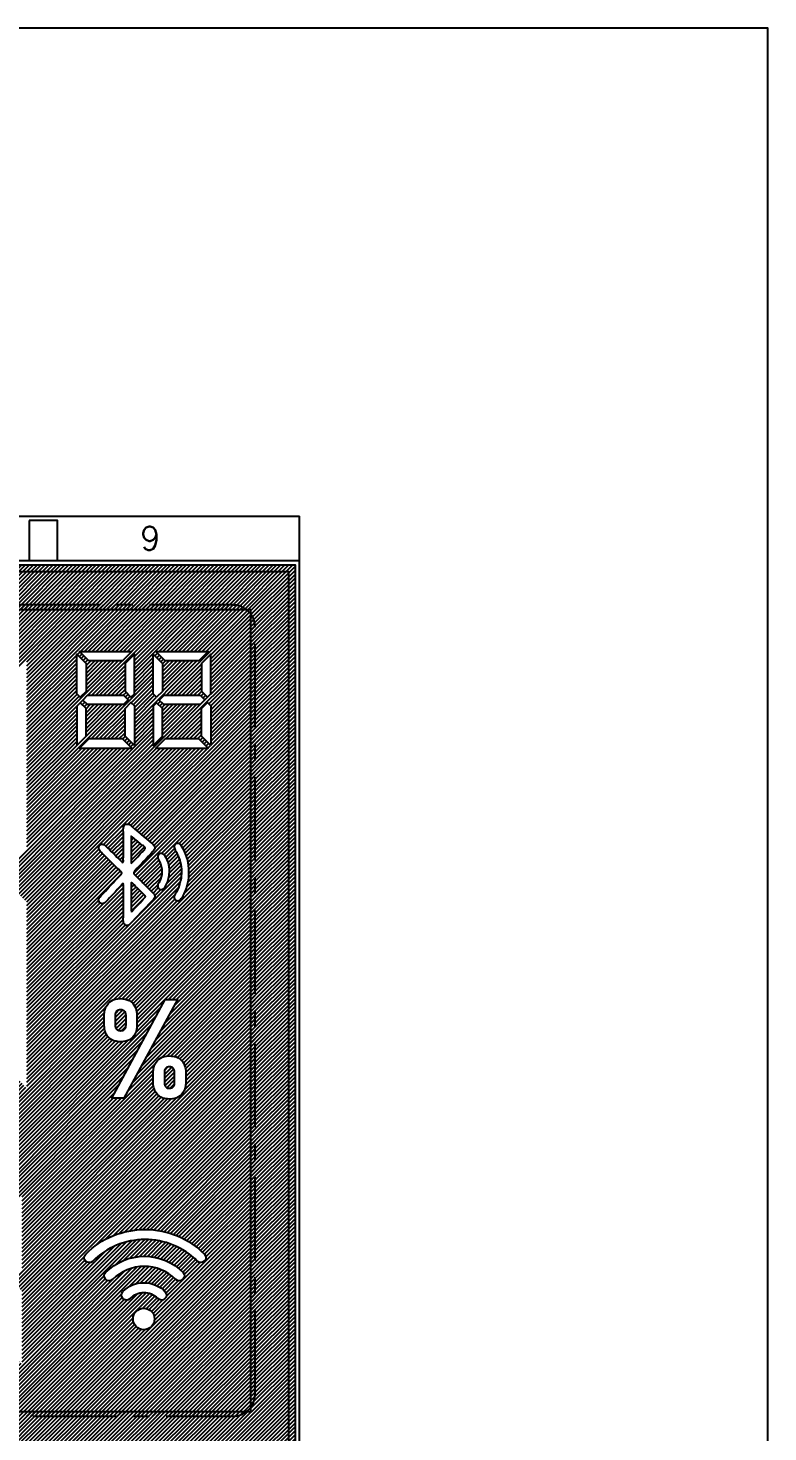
# Model space of a CAD drawing. Header units: millimetres. Extents: x -121 to 714, y -296 to 116.
# Drawn here: x 680.3 to 713.6, y -164.6 to -101.4 of the extents above; entities that cross this region are included whole.
import ezdxf
from ezdxf.enums import TextEntityAlignment as Align

# ---------------------------------------------------------------- set-up
doc = ezdxf.new("R2010")
doc.units = ezdxf.units.MM
doc.header["$LTSCALE"] = 3
doc.header["$MEASUREMENT"] = 0
doc.linetypes.add('CENTER', pattern=[2, 1.25, -0.25, 0.25, -0.25])
for name, color, linetype in [('POL', 1, 'Continuous'), ('PRINT', 6, 'Continuous'), ('VA', 5, 'Continuous')]:
    doc.layers.add(name, color=color, linetype=linetype)
doc.styles.add('ROMANS', font='ROMANS.shx')
pattern_1 = [(45, (0, 0), (-0.08838834764831843, 0.08838834764831845), [])]

msp = doc.modelspace()

# ---------------------------------------------------------------- hatches: boundary and pattern name
h = msp.add_hatch()
h.set_pattern_fill('ANSI31', color=256, style=0)
h.set_pattern_definition(pattern_1)
edge = h.paths.add_edge_path(flags=0)
edge.add_arc((663.98016139463, -119.1223657456721), 28.88581869505771, 316.455403534581, 317.8081971069898)
edge.add_arc((685.6952023155762, -138.8059721298464), 0.4226678316025161, 128.7133443138416, 137.881525717047, ccw=False)
edge.add_line((685.430855539183, -138.4761708598639), (685.4576381937989, -138.453495999301))
edge.add_line((685.4576381937989, -138.453495999301), (685.4707469802133, -138.4420609264008))
edge.add_line((685.4707469802133, -138.4420609264008), (685.4833505261493, -138.4304767669934))
edge.add_arc((685.3431038002664, -138.274090870466), 0.2100611643154046, 311.8857250884219, 331.3475936102355)
edge.add_arc((685.4434474958144, -138.3319693500096), 0.09429065429481379, 332.9743015112558, 364.3136546941952)
edge.add_arc((685.427213404639, -138.3376839763106), 0.1109989302597331, 6.625424226191722, 49.18432556471929)
edge.add_arc((685.2441877774041, -138.5254954482745), 0.3731012419989638, 46.76370805973933, 58.40013251268256)
edge.add_arc((685.7754502720892, -137.641464075064), 0.6583135761424086, 230.3561939409418, 239.3337910848556, ccw=False)
edge.add_arc((670.4349331380389, -155.5993508022988), 22.9599162462518, 49.46969666898811, 50.89191485204012)
edge.add_line((684.9177110471238, -137.7834338157663), (684.9177110471238, -139.0223540932341))
edge = h.paths.add_edge_path(flags=16)
edge.add_arc((685.3719038166421, -139.397580005174), 1.806758128002399, -5.419601573217278, 20.419753196357817, ccw=False)
edge.add_arc((685.2246062816971, -139.3804515344334), 1.955017486920205, 328.4963387614289, 354.4883798099919, ccw=False)
edge.add_arc((687.1194155185116, -140.5507055873741), 0.2721364601954227, 146.8900841645882, 174.4058001021565)
edge.add_arc((686.998438202254, -140.5372041672557), 0.1504281619609737, 175.031982178442, 242.0552884534121)
edge.add_arc((687.009745106366, -140.5398724477488), 0.1537808793584018, 237.864144255427, 302.1073039453501)
edge.add_arc((686.9313040551835, -140.4192082798639), 0.297690862713417, 302.5519123596015, 330.1610931442196)
edge.add_arc((685.1424692285755, -139.3118348026019), 2.401399406453796, 328.4785703781128, 333.9984318721046)
edge.add_arc((685.4153842752177, -139.4375849129388), 2.100990386939179, 333.81782076892, 361.1456707921137)
edge.add_arc((685.5349961087013, -139.354614383423), 1.981382017336484, 358.8153998382796, 375.4591115102579)
edge.add_arc((685.3567017583373, -139.3884092637271), 2.162285586708715, 15.0629066352722, 33.16197744714158)
edge.add_arc((686.9692734890366, -138.3324010821762), 0.2347206050463791, 32.69228082842576, 49.66713852509118)
edge.add_arc((687.0081138545454, -138.276836594232), 0.167346119459792, 47.49081840803452, 121.174074031354)
edge.add_arc((687.0042357807462, -138.2667992753786), 0.1567620032537493, 121.860359963687, 186.5595332372828)
edge.add_arc((687.1027850231002, -138.2614797161189), 0.2553436667450497, 185.2191280128966, 206.632905861234)
edge.add_arc((715.7380687198713, -122.5478907519102), 32.91854913499422, 208.7392803282289, 209.0958455154372)
edge.add_arc((685.102621311002, -139.4890110362225), 2.091035576417417, 20.193266942628213, 26.522515885862674, ccw=False)
edge = h.paths.add_edge_path(flags=16)
edge.add_arc((685.2954607858046, -139.3744139866502), 1.000038962279886, 333.38412043513256, 358.6883498746567, ccw=False)
edge.add_arc((684.809158297652, -139.1581522718292), 1.531891053277556, 330.43585039578045, 334.301345500584, ccw=False)
edge.add_arc((686.3481108096513, -140.0385551319535), 0.2411710791905448, 148.9004422421943, 176.0764503598967)
edge.add_arc((686.2626401408669, -140.030006424141), 0.1553389104581411, 177.065115302486, 244.5244837752997)
edge.add_arc((686.272531996947, -140.0313258629161), 0.1586869753914487, 241.0932188874994, 313.3760819499989)
edge.add_arc((686.1889161902362, -139.9261539439956), 0.2927825025951507, 311.1341675516132, 329.7577881184112)
edge.add_arc((685.3323203872233, -139.4039164017364), 1.295977620876473, 328.8853492423578, 353.4673069109464)
edge.add_arc((684.537603989835, -139.2979543069237), 2.097641954895688, 353.0614363159501, 360.3370137798943)
edge.add_arc((685.7602815689175, -139.2942187456205), 0.8749703807178264, 0.5633404551198403, 14.63453414364416)
edge.add_arc((685.2090893583035, -139.436091657266), 1.444126226465434, 14.55558082806912, 32.51431965661825)
edge.add_arc((686.2440667584506, -138.7748061501524), 0.2159303784436502, 32.16336578919062, 49.45253073143156)
edge.add_arc((686.2696712347624, -138.7376602155302), 0.1711238118717201, 47.88144422760902, 117.5326580013239)
edge.add_arc((686.2598153887867, -138.7194121439719), 0.1503867827008567, 117.4166845785607, 185.5875788239329)
edge.add_arc((686.3614034256458, -138.7163678199985), 0.2518820178946433, 184.0266005481265, 202.872473110358)
edge.add_arc((686.9730955588315, -138.4503700129093), 0.9188957901569329, 203.3295045919333, 209.7122465392555)
edge.add_arc((685.2909299716146, -139.3825262219537), 1.004416480916579, -0.8430968552298168, 28.33425984634829, ccw=False)
edge = h.paths.add_edge_path(flags=0)
edge.add_line((684.9145713249028, -141.1565185371451), (684.9402888248958, -141.1709824260305))
edge.add_arc((537.9556070248991, -1.030815824930784), 203.0856050507526, 316.3655647655477, 316.6090522912098)
edge.add_arc((685.4601221162757, -140.4742236567409), 0.102734699594974, 316.390311410965, 326.4824866629973)
edge.add_arc((685.5102721202177, -140.504264207004), 0.0444145916721947, 323.0656409602272, 402.6890110313278)
edge.add_arc((685.304936376119, -140.6742537423206), 0.3109293197454877, 40.05822493271796, 50.87554785436001)
edge.add_arc((634.0386546839685, -191.372373991653), 72.4099608521501, 44.70729112601616, 45.28487676689281)
edge.add_arc((685.13553338894, -139.7692680855656), 0.2107998542586371, 219.2629141285443, 224.4382109639278, ccw=False)
edge.add_line((684.9723215983256, -139.9026790669724), (684.9655859543387, -139.8955067915836))
edge.add_arc((684.9330823346256, -139.9246278486273), 0.04364082100279019, 41.8582021473921, 115.0979683320489)
edge.add_line((684.9145713249028, -139.8851074263518), (684.9145713249028, -141.1565185371451))
edge = h.paths.add_edge_path(flags=16)
edge.add_arc((685.2897826439197, -139.5481799678707), 0.2934853628099801, 134.9153169180386, 147.1437185572365)
edge.add_arc((685.11114592898, -139.4382628123553), 0.08391588244381089, 144.0134963617228, 212.4977819564355)
edge.add_arc((685.2677503365206, -139.3410535497029), 0.2682339061253401, 212.0383385056948, 227.9832482009332)
edge.add_arc((663.267970368023, -162.1278920786621), 31.40573843757492, 44.972066196963226, 45.98990745815428, ccw=False)
edge.add_line((685.4860051789262, -139.9315109332848), (685.6832382734947, -140.1288189931312))
edge.add_line((685.6832382734947, -140.1288189931312), (685.8803357691048, -140.3262560373527))
edge.add_arc((685.5327169946013, -140.694982715314), 0.5067525781165488, 31.71180296236821, 46.6877945431803, ccw=False)
edge.add_arc((685.8517686756118, -140.497506993794), 0.1315322113640023, -21.532056026312773, 31.58781795823768, ccw=False)
edge.add_arc((685.6739947057316, -140.4127651086177), 0.3282829137251938, 316.56827377479317, 336.0969449123968, ccw=False)
edge.add_arc((685.1967311504292, -140.0121919209032), 0.9509874831090704, 316.2282208318278, 318.81129844289075, ccw=False)
edge.add_line((685.8834402135487, -140.6700732594891), (685.4005976789476, -141.17703697464))
edge.add_line((685.4005976789476, -141.17703697464), (684.9179932693457, -141.6842388147909))
edge.add_line((684.9179932693457, -141.6842388147909), (684.9012372206305, -141.7017079293699))
edge.add_arc((684.4712913759862, -141.3117720804185), 0.5804337995192685, 301.0949907120492, 317.793801575704, ccw=False)
edge.add_line((684.7710613249387, -141.8088046480932), (684.6798329916277, -141.8088046480932))
edge.add_arc((684.7719389203601, -141.6246286046947), 0.2059230853246114, 194.5700501920207, 243.4304924017752, ccw=False)
edge.add_arc((684.9367666190052, -141.5809815090686), 0.3764308780836454, 178.1900435057955, 194.6885914365373, ccw=False)
edge.add_arc((454.9006339213615, -140.7732669510482), 229.661268481872, 359.8014575266454, 360.1798871659386)
edge.add_line((684.5607704916578, -140.0522182596435), (684.5611644727773, -140.0370294537662))
edge.add_line((684.5611644727773, -140.0370294537662), (684.5620107260322, -140.0215789584358))
edge.add_arc((684.394941712036, -139.9984865467212), 0.1686573891546179, 352.1303953133803, 387.9379635893594)
edge.add_arc((-181.6532393200845, 672.190673474776), 1187.35859810825, 316.7974078756872, 316.84584011751383, ccw=False)
edge.add_arc((683.0003321978753, -139.9244441101748), 1.123643941686609, 310.40571505223926, 319.6885989667809, ccw=False)
edge.add_arc((683.559475372862, -140.5600114127313), 0.2775851708635912, 298.4075958029428, 307.55596547006576, ccw=False)
edge.add_arc((683.6136213249539, -140.6780443345634), 0.1482511161986607, 234.8659106384919, 301.70494520249207, ccw=False)
edge.add_arc((683.6473415906337, -140.6316073765286), 0.2056351150666141, 221.7095566059277, 234.6283540643876, ccw=False)
edge.add_arc((683.6633527199942, -140.6142849994692), 0.2291247168227376, 212.9689483619754, 222.2793469033886, ccw=False)
edge.add_arc((683.5922732189899, -140.6566265674983), 0.1464838660822316, 146.5298064199339, 214.2039679788644, ccw=False)
edge.add_arc((683.6959273321978, -140.7093762249123), 0.2623713211869561, 137.7447130731371, 149.4055570972934, ccw=False)
edge.add_arc((693.2483495076332, -149.2558900942921), 13.07999503000435, 136.5242349010838, 138.1723759372733, ccw=False)
edge.add_arc((719.2538497994763, -172.8830211116782), 48.21367853827002, 136.2203907331097, 137.4127347979415, ccw=False)
edge.add_arc((684.2820191600703, -139.3635815844205), 0.227899536085109, 315.0326292529438, 327.3137039434662)
edge.add_arc((684.4219310039954, -139.4491732869686), 0.0640181464580311, 324.1613284852868, 393.4819664704494)
edge.add_arc((684.2938880582195, -139.5305007933818), 0.2156981458862086, 32.73657636024634, 48.08920525383537)
edge.add_arc((734.7333215553444, -87.24373691414141), 72.43457661632353, 225.1491571436494, 226.0241119103367, ccw=False)
edge.add_arc((684.9635495214194, -137.1661077684601), 1.94301599384339, 221.661977890319, 227.3793044437658, ccw=False)
edge.add_arc((683.725519750368, -138.2695873118775), 0.2845917590530764, 202.2638560437041, 221.3749805466749, ccw=False)
edge.add_arc((683.6043044709487, -138.3169840976853), 0.1544696366287958, 145.5950847793229, 203.0286492831216, ccw=False)
edge.add_arc((683.6472249043919, -138.3452986468809), 0.2058825005110146, 132.7595156011812, 145.8428565410007, ccw=False)
edge.add_arc((683.6116436005607, -138.2965157240606), 0.1460762580722595, 71.00701992780853, 135.5044998744598, ccw=False)
edge.add_arc((683.5727300360278, -138.4023501353435), 0.2588240677826316, 43.821714487937015, 70.48657355362292, ccw=False)
edge.add_arc((561.2437234928537, -263.9700813089392), 175.563101601264, 45.433054388613186, 45.74567603052532, ccw=False)
edge.add_arc((687.008714624984, -136.2465882793724), 3.685794541273571, 225.9006724427542, 227.8461002212198)
edge.add_arc((684.4784318232857, -138.9143336410837), 0.08599975362375395, 311.2082484483334, 367.8716112388009)
edge.add_arc((686.7156049310146, -138.7269016163527), 2.159140604444988, 183.4677528568046, 184.6663795895363, ccw=False)
edge.add_arc((514.7955719594185, -138.1761647477736), 169.7662129906184, 359.7700496585616, 360.2358089553019)
edge.add_arc((685.0101938432882, -137.4713550392857), 0.4498882399292926, 170.1285119145313, 180.7787536905643, ccw=False)
edge.add_arc((684.7924449369827, -137.4304507416686), 0.2283698605814249, 126.37434433154189, 170.8731940530746, ccw=False)
edge.add_line((684.6570082694118, -137.2465765936781), (684.8167107693716, -137.2465765936781))
edge.add_arc((399.0049743134049, -475.3700595186075), 442.7367597131055, 49.614378370701274, 49.79256293572399, ccw=False)
edge.add_arc((685.5723456028916, -138.5100036559656), 0.4752123703524638, 34.14339889816239, 51.70193695097743, ccw=False)
edge.add_arc((685.8641938114255, -138.3098733559157), 0.1213559121720188, -21.59259997581762, 33.279161594859715, ccw=False)
edge.add_arc((685.688277477773, -138.2357477176334), 0.3122337697754204, 318.0970669638214, 337.63927032269686, ccw=False)
edge.add_arc((685.2618201369751, -137.8977807612202), 0.8560015983535132, 317.43355688792735, 320.32501041928896, ccw=False)
edge.add_arc((655.7695903352309, -111.0434210692557), 40.74268650686108, 316.01040204910424, 317.67516444515763, ccw=False)
h.paths.add_polyline_path([(687.955858598338, -129.9013974239303), (686.4462749039413, -129.9013974239303), (686.0262749039414, -129.4813974239303), (688.3758585983379, -129.4813974239303)], flags=16)
h.paths.add_polyline_path([(688.3438189314631, -131.5359262161167), (688.4960667511396, -131.3836783964403), (688.4960667511396, -129.601605576732), (688.0760667511396, -130.021605576732), (688.0760667511396, -131.2681740357931)], flags=16)
h.paths.add_polyline_path([(688.0138738336734, -131.4463974239303), (688.2236107786615, -131.6561343689184), (688.0133477236496, -131.8663974239303), (686.3856990867337, -131.8663974239303), (686.1803045723132, -131.6610029095098), (686.3949100578926, -131.4463974239303)], flags=16)
h.paths.add_polyline_path([(686.0600964195114, -131.5407947567081), (685.9060667511396, -131.3867650883363), (685.9060667511396, -129.601605576732), (686.3260667511396, -130.021605576732), (686.3260667511396, -131.2748244250799)], flags=16)
h.paths.add_polyline_path([(684.9038189314632, -131.5359262161167), (685.0560667511396, -131.3836783964403), (685.0560667511396, -129.601605576732), (684.6360667511397, -130.021605576732), (684.6360667511397, -131.2681740357931)], flags=16)
edge = h.paths.add_edge_path(flags=16)
edge.add_arc((686.6212770936239, -148.9045733449958), 0.243586679621273, 319.5678580820855, 354.8326653049923)
edge.add_arc((686.4282354917974, -148.8687114212058), 0.4394560808465524, 352.4421371671035, 360.328136014049)
edge.add_line((686.8676843657717, -148.8661946463288), (686.8676843657717, -148.4186607575517))
edge.add_arc((686.5478496602005, -148.409845017588), 0.3199561784977214, 358.4211318340416, 384.5593572604731)
edge.add_arc((686.6524093619464, -148.369013707523), 0.2079810085713082, 26.30107978691587, 42.11526624607705)
edge.add_arc((686.6591181954833, -148.364550874591), 0.2000150622144715, 42.45574851718957, 81.21942553590533)
edge.add_arc((686.6410573868546, -148.4458575347597), 0.2831780321520743, 80.11915831560904, 90.36351735555934)
edge.add_arc((686.6275293165496, -148.3800237416828), 0.2176549274581269, 86.91030301216965, 136.2587720444585)
edge.add_arc((686.6540949640441, -148.3846463724395), 0.2405138501048948, 139.8410738200221, 174.7665138604595)
edge.add_arc((686.8391501793711, -148.4190188955973), 0.4282844462695569, 172.4448677514727, 180.3202072902185)
edge.add_line((686.4108724214416, -148.4214124242178), (686.4108724214416, -148.8661946463288))
edge.add_arc((686.740418716448, -148.8802837444443), 0.3298473332287704, 177.5519234274748, 208.3332732025743)
edge.add_arc((686.6158720554665, -148.9360221528989), 0.1940280958109277, 211.30195233316, 221.3780108023398)
edge.add_arc((686.6153124694443, -148.933780836327), 0.1951005543577239, 221.980552378535, 261.8402813494105)
edge.add_arc((686.637256843588, -148.8354299045742), 0.295672365825347, 260.3357903487549, 270.3883235044336)
edge.add_arc((686.6493237343582, -148.9169216601681), 0.2144100941830216, 267.3099300865762, 317.2181989333149)
edge = h.paths.add_edge_path(flags=16)
edge.add_arc((686.5971941981296, -148.9492489118608), 0.6820970977021813, 193.4844346475149, 222.4724539063137, ccw=False)
edge.add_arc((686.9851923230118, -148.8479200939853), 1.083057374521233, 179.3617606249421, 193.9109151311013, ccw=False)
edge.add_line((685.902202143791, -148.8358557574475), (685.902202143791, -148.4551732575426))
edge.add_arc((687.0731657838015, -148.4495843196759), 1.170976977763958, 169.7267761325961, 180.2734671762282, ccw=False)
edge.add_arc((686.6230665492136, -148.3569343685166), 0.7116534693113645, 138.0152805506902, 170.6038028584836, ccw=False)
edge.add_arc((686.543384661657, -148.3038113044051), 0.617042984693489, 103.72094199000747, 136.7324514148568, ccw=False)
edge.add_arc((686.6406142571028, -148.7138697918678), 1.038465423136691, 78.69015242692421, 103.56600380276609, ccw=False)
edge.add_arc((686.7260890084467, -148.3173827775386), 0.6329439413838828, 43.60074404307392, 79.23854622140448, ccw=False)
edge.add_arc((686.681074106233, -148.3402697159628), 0.6814791925319674, 13.206181170238096, 42.38410308925393, ccw=False)
edge.add_arc((686.2631776058784, -148.4484082382029), 1.11307220648088, -0.6496910084662204, 13.7110475251489, ccw=False)
edge.add_line((687.3761782545333, -148.4610293686522), (687.3761782545333, -148.8358557574475))
edge.add_arc((686.1984892315278, -148.8416502451201), 1.177703277992863, -10.27518867981621, 0.28190549674701515, ccw=False)
edge.add_arc((686.6652236246123, -148.9379850583221), 0.7013652353066766, 317.5686051107839, 350.6672137690562, ccw=False)
edge.add_arc((686.7301446886383, -148.9788953349424), 0.6259933878653372, 283.83342838740964, 316.32305211897017, ccw=False)
edge.add_arc((686.6374804703513, -148.586528607404), 1.029142670892894, 258.6105673571336, 283.61973138463725, ccw=False)
edge.add_arc((686.5533331734898, -148.9725620492873), 0.6341249087784329, 223.5947876574384, 259.1759841607735, ccw=False)
h.paths.add_polyline_path([(682.8860667511397, -131.2748244250799), (682.6200964195115, -131.5407947567081), (682.4660667511396, -131.3867650883363), (682.4660667511396, -129.601605576732), (682.8860667511397, -130.021605576732)], flags=16)
h.paths.add_polyline_path([(684.5738738336734, -131.4463974239303), (684.7836107786616, -131.6561343689184), (684.5733477236497, -131.8663974239303), (682.9456990867336, -131.8663974239303), (682.7403045723131, -131.6610029095098), (682.9549100578927, -131.4463974239303)], flags=16)
h.paths.add_polyline_path([(683.0062749039413, -129.9013974239303), (682.5862749039413, -129.4813974239303), (684.935858598338, -129.4813974239303), (684.5158585983379, -129.9013974239303)], flags=16)
h.paths.add_polyline_path([(688.4960667511396, -133.7111892711286), (688.0760667511396, -133.2911892711286), (688.0760667511396, -132.0440947020437), (688.3438189314631, -131.7763425217201), (688.4960667511396, -131.9285903413966)], flags=16)
h.paths.add_polyline_path([(686.0600964195114, -131.7812110623115), (685.9060667511396, -131.9352407306833), (685.9060667511396, -133.7111892711286), (686.3260667511396, -133.2911892711286), (686.3260667511396, -132.0471813939397)], flags=16)
h.paths.add_polyline_path([(685.0560667511396, -133.7111892711286), (684.6360667511397, -133.2911892711286), (684.6360667511397, -132.0440947020437), (684.9038189314632, -131.7763425217201), (685.0560667511396, -131.9285903413966)], flags=16)
h.paths.add_polyline_path([(686.4462749039413, -133.4113974239303), (686.0262749039414, -133.8313974239303), (688.3758585983379, -133.8313974239303), (687.955858598338, -133.4113974239303)], flags=16)
h.paths.add_polyline_path([(682.4660667511396, -133.7111892711286), (682.8860667511397, -133.2911892711286), (682.8860667511397, -132.0471813939397), (682.6200964195114, -131.7812110623115), (682.4660667511396, -131.9352407306833)], flags=16)
h.paths.add_polyline_path([(683.0062749039413, -133.4113974239303), (682.5862749039413, -133.8313974239303), (684.935858598338, -133.8313974239303), (684.5158585983379, -133.4113974239303)], flags=16)
h.paths.add_polyline_path([(676.0016068680854, -154.7183155230488), (676.0016068680854, -157.0173556624705), (675.4973037386476, -157.5216587919083), (675.2116068680855, -157.2359619213462), (675.2116068680855, -153.9283155230488)], flags=16)
h.paths.add_polyline_path([(672.7192551563775, -154.4991124208809), (669.9376613607132, -154.4991124208809), (669.1476613607131, -153.709112420881), (673.5092551563775, -153.709112420881)], flags=16)
h.paths.add_polyline_path([(669.7184582585453, -154.7183155230488), (669.7184582585453, -157.0173556624705), (669.2141551291074, -157.5216587919083), (668.9284582585453, -157.2359619213462), (668.9284582585453, -153.9283155230488)], flags=16)
h.paths.add_polyline_path([(672.9384582585453, -154.7183155230488), (672.9384582585453, -157.0123019102483), (673.4462012224615, -157.5200448741644), (673.7284582585453, -157.2377878380805), (673.7284582585453, -153.9283155230488)], flags=16)
h.paths.add_polyline_path([(675.2116068680855, -161.5499093187131), (676.0016068680854, -160.7599093187131), (676.0016068680854, -158.4643681256819), (675.4973037386476, -157.960064996244), (675.2116068680855, -158.2457618668061)], flags=16)
h.paths.add_polyline_path([(672.9384582585453, -160.7599093187131), (672.9384582585453, -158.4661940424162), (673.4462012224615, -157.9584510785), (673.7284582585453, -158.2407081145839), (673.7284582585453, -161.5499093187131)], flags=16)
h.paths.add_polyline_path([(673.2269981202936, -157.7392479763322), (672.8321336757449, -158.1341124208809), (669.82660875808, -158.1341124208809), (669.4333582312753, -157.7408618940761), (669.8301077044705, -157.3441124208809), (672.8318625648424, -157.3441124208809)], flags=16)
h.paths.add_polyline_path([(668.9284582585453, -161.5499093187131), (669.7184582585453, -160.7599093187131), (669.7184582585453, -158.4643681256819), (669.2141551291074, -157.960064996244), (668.9284582585453, -158.2457618668061)], flags=16)
h.paths.add_polyline_path([(672.7192551563775, -160.9791124208809), (669.9376613607132, -160.9791124208809), (669.1476613607131, -161.7691124208809), (673.5092551563775, -161.7691124208809)], flags=16)
h.paths.add_polyline_path([(677.6947968190093, -131.5613974239303), (670.7357513633043, -131.5613974239303), (668.6557513633044, -129.4813974239303), (679.7747968190093, -129.4813974239303)], flags=16)
h.paths.add_polyline_path([(655.870507200354, -131.5613974239303), (653.790507200354, -129.4813974239303), (664.909552656059, -129.4813974239303), (662.829552656059, -131.5613974239303)], flags=16)
h.paths.add_polyline_path([(678.1402740911568, -132.0068746960778), (678.1402740911568, -137.7681034389001), (679.4543840009949, -139.0822133487382), (680.2202740911569, -138.3163232585762), (680.2202740911569, -129.9268746960778)], flags=16)
edge = h.paths.add_edge_path(flags=16)
edge.add_arc((684.4194194513876, -145.7799531082399), 0.709746261997654, 137.9582591125576, 170.6170213732431, ccw=False)
edge.add_arc((684.3421864128701, -145.7274993480459), 0.6173937773960516, 103.78230806316299, 136.7734904440495, ccw=False)
edge.add_arc((684.4387317905209, -146.1332818133885), 1.034497339302548, 78.64263024662068, 103.62139320863957, ccw=False)
edge.add_arc((684.5236949318019, -145.7409259771109), 0.6331217625882578, 43.55712674949979, 79.18865992456938, ccw=False)
edge.add_arc((684.4801171897257, -145.763889217772), 0.6806571314510369, 13.210327528033304, 42.430152446046975, ccw=False)
edge.add_arc((684.0619050670688, -145.8721588814111), 1.11258832691387, -0.6509562024136812, 13.716665566672816, ccw=False)
edge.add_line((685.1744215884173, -145.8847990915185), (685.1744215884173, -146.2592727025361))
edge.add_arc((683.9970207447036, -146.2650729255095), 1.177415130429494, -10.27792618569299, 0.2822535842964271, ccw=False)
edge.add_arc((684.4624413212621, -146.3610755969202), 0.7024265083718443, 317.57657723782603, 350.6536576094676, ccw=False)
edge.add_arc((684.5296672723364, -146.4045308611786), 0.6236278435108082, 283.7609599115016, 316.35701791028583, ccw=False)
edge.add_arc((684.4358061098399, -146.0069503868149), 1.032128934737706, 258.6296164756522, 283.571878598108, ccw=False)
edge.add_arc((684.3511764860133, -146.39682168294), 0.6332542088145526, 223.5645255503615, 259.182018150715, ccw=False)
edge.add_arc((684.392370381898, -146.3741274433724), 0.6788485724249915, 193.4323306316619, 222.5562628532512, ccw=False)
edge.add_arc((684.7856412711533, -146.2713800576432), 1.085263331284825, 179.3607867149692, 193.8853724251089, ccw=False)
edge.add_line((683.7004454776746, -146.2592727025361), (683.7004454776746, -145.8785902026314))
edge.add_arc((684.8720904109146, -145.8729425805136), 1.171658544637625, 169.7394465274041, 180.276177872957, ccw=False)
h.paths.add_polyline_path([(686.450489365876, -145.1416727028154), (686.9954957546286, -145.1416727028154), (684.5896218663412, -149.5696688128195), (684.0445801998108, -149.5696688128195)], flags=16)
edge = h.paths.add_edge_path(flags=16)
edge.add_arc((684.4255273256585, -145.8025566749537), 0.2167759475475659, 86.87951546690539, 136.4756097659866, ccw=False)
edge.add_arc((684.4391634663958, -145.8696555858945), 0.2835593811953948, 80.11969139435598, 90.37093612435558, ccw=False)
edge.add_arc((684.4574673541301, -145.7871426513059), 0.1991671548958597, 42.23376914829498, 81.23421401770031, ccw=False)
edge.add_arc((684.449410783259, -145.7932338962829), 0.2092285409213815, 26.298325665861, 41.9858661395416, ccw=False)
edge.add_arc((684.3465792271429, -145.8332530011428), 0.3192940561945043, -1.5837518254240877, 24.560688399844594, ccw=False)
edge.add_line((684.6657513107665, -145.8420777026404), (684.6657513107665, -146.2895763136398))
edge.add_arc((684.2253318827484, -146.2920765624677), 0.4404265248824226, -7.546681149610606, 0.32526305054392424, ccw=False)
edge.add_arc((684.416586058301, -146.3274830705526), 0.2463811587761477, 319.85818981287775, 354.77518365008274, ccw=False)
edge.add_arc((684.4470590823717, -146.3394753845784), 0.215609539344735, 267.41311708965674, 317.07272054958645, ccw=False)
edge.add_arc((684.4353093091859, -146.2601045262873), 0.2947675866159849, 260.3086956996011, 270.39232998321177, ccw=False)
edge.add_arc((684.4133924339101, -146.3582242931195), 0.1944251530848448, 221.7531109522978, 261.80786531167365, ccw=False)
edge.add_arc((684.4143868190179, -146.3589990001011), 0.1946550413434965, 211.3516984659759, 221.3880818781971, ccw=False)
edge.add_arc((684.5378015038771, -146.3038824558258), 0.3291731628586256, 177.5090927137496, 208.3665384854806, ccw=False)
edge.add_line((684.2089393664363, -146.2895763136398), (684.2089393664363, -145.845182147084))
edge.add_arc((684.6383735164254, -145.8427184261207), 0.4294412172787455, 172.4546798166023, 180.3287099183179, ccw=False)
edge.add_arc((684.4517961538796, -145.8082465780006), 0.2401477831765089, 139.809273843308, 174.7633387177087, ccw=False)
h.paths.add_polyline_path([(668.2102740911569, -129.9268746960778), (668.2102740911569, -138.3223767696123), (668.9907939535741, -139.1028966320296), (670.2902740911568, -137.8034164944469), (670.2902740911568, -132.0068746960778)], flags=16)
h.paths.add_polyline_path([(679.0089067288474, -139.5276906208857), (677.9701999258027, -140.5663974239303), (670.4542947454748, -140.5663974239303), (669.4362712257216, -139.5483739041771), (670.4982477059684, -138.4863974239303), (677.967613531892, -138.4863974239303)], flags=16)
h.paths.add_polyline_path([(678.1402740911568, -147.0459201517828), (678.1402740911568, -141.2872778028712), (679.4543840009949, -139.9731678930332), (680.2202740911569, -140.7390579831951), (680.2202740911569, -149.1259201517827)], flags=16)
h.paths.add_polyline_path([(663.2750299282065, -137.7681034389001), (664.5891398380445, -139.0822133487382), (665.3550299282065, -138.3163232585762), (665.3550299282065, -129.9268746960778), (663.2750299282065, -132.0068746960778)], flags=16)
h.paths.add_polyline_path([(648.4097857652562, -137.7681034389001), (649.7238956750942, -139.0822133487382), (650.4897857652562, -138.3163232585762), (650.4897857652562, -129.9268746960778), (648.4097857652562, -132.0068746960778)], flags=16)
h.paths.add_polyline_path([(653.3450299282065, -138.3223767696123), (654.1255497906238, -139.1028966320296), (655.4250299282065, -137.8034164944469), (655.4250299282065, -132.0068746960778), (653.3450299282065, -129.9268746960778)], flags=16)
h.paths.add_polyline_path([(655.5890505825245, -140.5663974239303), (654.5710270627713, -139.5483739041771), (655.6330035430182, -138.4863974239303), (663.1023693689417, -138.4863974239303), (664.1436625658971, -139.5276906208857), (663.1049557628525, -140.5663974239303)], flags=16)
h.paths.add_polyline_path([(677.6947968190093, -147.4913974239303), (670.7357513633043, -147.4913974239303), (668.6557513633044, -149.5713974239303), (679.7747968190093, -149.5713974239303)], flags=16)
h.paths.add_polyline_path([(668.2102740911569, -140.7743710387419), (668.2102740911569, -149.1259201517827), (670.2902740911568, -147.0459201517828), (670.2902740911568, -141.2933313139073), (668.9907939535741, -139.9938511763246)], flags=16)
h.paths.add_polyline_path([(665.3550299282065, -149.1259201517827), (663.2750299282065, -147.0459201517828), (663.2750299282065, -141.2872778028712), (664.5891398380445, -139.9731678930332), (665.3550299282065, -140.7390579831951)], flags=16)
h.paths.add_polyline_path([(655.870507200354, -147.4913974239303), (653.790507200354, -149.5713974239303), (664.909552656059, -149.5713974239303), (662.829552656059, -147.4913974239303)], flags=16)
h.paths.add_polyline_path([(650.4897857652562, -149.1259201517827), (648.4097857652562, -147.0459201517828), (648.4097857652562, -141.2872778028712), (649.7238956750942, -139.9731678930332), (650.4897857652562, -140.7390579831951)], flags=16)
h.paths.add_polyline_path([(653.3450299282065, -149.1259201517827), (655.4250299282065, -147.0459201517828), (655.4250299282065, -141.2933313139073), (654.1255497906238, -139.9938511763246), (653.3450299282065, -140.7743710387419)], flags=16)
h.paths.add_polyline_path([(679.7924037659177, -153.709112420881), (679.0024037659177, -154.4991124208809), (676.2208099702534, -154.4991124208809), (675.4308099702533, -153.709112420881)], flags=16)
h.paths.add_polyline_path([(679.2216068680855, -158.4661940424162), (679.7293498320016, -157.9584510785), (680.0116068680856, -158.2407081145839), (680.0116068680856, -161.5499093187131), (679.2216068680855, -160.7599093187131)], flags=16)
h.paths.add_polyline_path([(679.1150111743825, -157.3441124208809), (679.5101467298339, -157.7392479763322), (679.115282285285, -158.1341124208809), (676.1097573676203, -158.1341124208809), (675.7165068408154, -157.7408618940761), (676.1132563140106, -157.3441124208809)], flags=16)
h.paths.add_polyline_path([(679.7924037659177, -161.7691124208809), (679.0024037659177, -160.9791124208809), (676.2208099702534, -160.9791124208809), (675.4308099702533, -161.7691124208809)], flags=16)
h.paths.add_polyline_path([(679.2216068680855, -154.7183155230488), (679.2216068680855, -157.0123019102483), (679.7293498320016, -157.5200448741644), (680.0116068680856, -157.2377878380805), (680.0116068680856, -153.9283155230488)], flags=16)
h.paths.add_polyline_path([(663.6269547419838, -154.4991124208809), (660.8453609463195, -154.4991124208809), (660.0553609463194, -153.709112420881), (664.4169547419838, -153.709112420881)], flags=16)
h.paths.add_polyline_path([(663.8461578441517, -158.4661940424162), (664.3539008080678, -157.9584510785), (664.6361578441516, -158.2407081145839), (664.6361578441516, -161.5499093187131), (663.8461578441517, -160.7599093187131)], flags=16)
h.paths.add_polyline_path([(664.1346977059, -157.7392479763322), (663.7398332613511, -158.1341124208809), (660.7343083436864, -158.1341124208809), (660.3410578168816, -157.7408618940761), (660.7378072900768, -157.3441124208809), (663.7395621504486, -157.3441124208809)], flags=16)
h.paths.add_polyline_path([(659.8361578441516, -161.5499093187131), (660.6261578441516, -160.7599093187131), (660.6261578441516, -158.4643681256819), (660.1218547147138, -157.960064996244), (659.8361578441516, -158.2457618668061)], flags=16)
h.paths.add_polyline_path([(663.6269547419838, -160.9791124208809), (660.8453609463195, -160.9791124208809), (660.0553609463194, -161.7691124208809), (664.4169547419838, -161.7691124208809)], flags=16)
h.paths.add_polyline_path([(660.6261578441516, -154.7183155230488), (660.6261578441516, -157.0173556624705), (660.1218547147138, -157.5216587919083), (659.8361578441516, -157.2359619213462), (659.8361578441516, -153.9283155230488)], flags=16)
h.paths.add_polyline_path([(663.8461578441517, -154.7183155230488), (663.8461578441517, -157.0123019102483), (664.3539008080678, -157.5200448741644), (664.6361578441516, -157.2377878380805), (664.6361578441516, -153.9283155230488)], flags=16)
h.paths.add_polyline_path([(657.3441412713321, -154.4991124208809), (654.5625474756678, -154.4991124208809), (653.7725474756678, -153.709112420881), (658.1341412713322, -153.709112420881)], flags=16)
h.paths.add_polyline_path([(658.3533443735, -161.5499093187131), (657.5633443735, -160.7599093187131), (657.5633443735, -158.4661940424162), (658.0710873374161, -157.9584510785), (658.3533443735, -158.2407081145839)], flags=16)
h.paths.add_polyline_path([(657.8518842352482, -157.7392479763322), (657.4570197906995, -158.1341124208809), (654.4514948730347, -158.1341124208809), (654.0582443462299, -157.7408618940761), (654.4549938194251, -157.3441124208809), (657.456748679797, -157.3441124208809)], flags=16)
h.paths.add_polyline_path([(653.5533443735, -161.5499093187131), (654.3433443734999, -160.7599093187131), (654.3433443734999, -158.4643681256819), (653.8390412440621, -157.960064996244), (653.5533443735, -158.2457618668061)], flags=16)
h.paths.add_polyline_path([(657.3441412713321, -160.9791124208809), (654.5625474756678, -160.9791124208809), (653.7725474756678, -161.7691124208809), (658.1341412713322, -161.7691124208809)], flags=16)
h.paths.add_polyline_path([(654.3433443734999, -154.7183155230488), (654.3433443734999, -157.0173556624705), (653.8390412440621, -157.5216587919083), (653.5533443735, -157.2359619213462), (653.5533443735, -153.9283155230488)], flags=16)
h.paths.add_polyline_path([(658.3533443735, -153.9283155230488), (657.5633443735, -154.7183155230488), (657.5633443735, -157.0123019102483), (658.0710873374161, -157.5200448741644), (658.3533443735, -157.2377878380805)], flags=16)
edge = h.paths.add_edge_path(flags=16)
edge.add_arc((685.5376606808659, -159.2609729003297), 3.778281799768257, 44.76529308123878, 135.0097306975319, ccw=False)
edge.add_arc((688.0507601870199, -156.7496979253083), 0.2259267191081346, -134.9826926185064, 41.39970828129083, ccw=False)
edge.add_arc((685.5380430129562, -159.2637453897252), 3.328532768827701, 45.01501727612334, 135.2284257738287)
edge.add_arc((683.0256415369735, -156.749639185757), 0.2262349292454295, 135.0397625333755, 311.33145343239784, ccw=False)
edge = h.paths.add_edge_path(flags=16)
edge.add_arc((685.505495519655, -159.1493577399556), 2.456820683705184, 44.69043538409062, 134.9795511999409, ccw=False)
edge.add_arc((687.0823816364898, -157.5712586845431), 0.2263150508452295, -135.05999555866782, 41.419993215795785, ccw=False)
edge.add_arc((685.5056011180062, -159.1515162174237), 2.006049898897605, 45.07699036683268, 135.3324818037805)
edge.add_arc((683.9292953514339, -157.5713116012099), 0.2264319794201145, 135.1084169428904, 311.3543703175994, ccw=False)
edge = h.paths.add_edge_path(flags=16)
edge.add_arc((685.4875330062307, -159.2205394283129), 1.341711607717867, 44.357065672325405, 134.9860742274065, ccw=False)
edge.add_arc((686.2776249700244, -158.4320149603788), 0.2258078855970581, -134.78410325074088, 41.458859632430915, ccw=False)
edge.add_arc((685.4888056653675, -159.2221401739103), 0.8906760963674296, 45.00466704445838, 135.9060848399733)
edge.add_arc((684.6994576924831, -158.4319306287726), 0.2268275455551179, 135.0129146476768, 311.2857669730972, ccw=False)
edge = h.paths.add_edge_path(flags=16)
edge.add_arc((685.4809942312706, -159.5112951174557), 0.4839990757028332, 0, 360)
edge = h.paths.add_edge_path(flags=16)
edge.add_arc((666.7826755198632, -161.3761297610262), 0.3930746995781182, 0, 360)
edge = h.paths.add_edge_path(flags=16)
edge.add_arc((666.7826837473938, -159.6683948547918), 0.3930746995781182, 0, 360)
edge = h.paths.add_edge_path(flags=16)
edge.add_arc((666.7826182542726, -155.8007781524731), 0.3930746995781182, 0, 360)
edge = h.paths.add_edge_path()
edge.add_line((644.4907753637581, -163.8853363269197), (689.4907753637581, -163.8853363269197))
edge.add_arc((689.4907753637583, -162.8853363269199), 0.9999999999998295, 269.999999999987, 360.0000000000098)
edge.add_line((690.4907753637581, -162.8853363269197), (690.4907753637581, -128.3853363269197))
edge.add_arc((689.4907753637583, -128.3853363269195), 0.9999999999997726, 359.9999999999902, 450.000000000013)
edge.add_line((689.4907753637581, -127.3853363269197), (644.4907753637581, -127.3853363269197))
edge.add_arc((644.4907753637578, -128.3853363269195), 0.9999999999998295, 89.99999999998697, 180.0000000000098)
edge.add_line((643.4907753637581, -128.3853363269197), (643.4907753637581, -162.8853363269197))
edge.add_arc((644.4907753637578, -162.8853363269199), 0.9999999999997726, 179.9999999999902, 270.000000000013)
at = {"layer": 'PRINT'}
h = msp.add_hatch(dxfattribs=at)
h.set_pattern_fill('ANSI31', color=256, style=0)
h.set_pattern_definition(pattern_1)
h.paths.add_polyline_path([(641.6907753637581, -165.6853363269197), (641.6907753637581, -125.5853363269197), (692.290775363758, -125.5853363269197), (692.290775363758, -165.6853363269197)])
h.paths.add_polyline_path([(643.6907753637581, -163.6853363269197), (643.6907753637581, -127.5853363269197), (690.290775363758, -127.5853363269197), (690.290775363758, -163.6853363269197)], flags=16)

# ---------------------------------------------------------------- linework, layer by layer
for p, q in [((641.4907753637581, -123.3853363269197), (692.4907753637581, -123.3853363269197)), ((692.4907753637581, -167.8853363269197), (692.4907753637581, -123.3853363269197)), ((641.4907753637581, -125.3853363269197), (692.4907753637581, -125.3853363269197))]:
    msp.add_line(p, q)
for points in [[(713.572107917812, -296.4283918290192), (713.572107917812, -101.4283918290192), (428.572107917812, -101.4283918290192), (428.572107917812, -296.4283918290192)], [(680.3257753637581, -123.5853363269197), (680.3257753637581, -125.3853363269197), (681.5957753637581, -125.3853363269197), (681.5957753637581, -123.5853363269197)], [(683.0062749039413, -129.9013974239303), (682.5862749039413, -129.4813974239303), (684.935858598338, -129.4813974239303), (684.5158585983379, -129.9013974239303)], [(687.955858598338, -129.9013974239303), (686.4462749039413, -129.9013974239303), (686.0262749039414, -129.4813974239303), (688.3758585983379, -129.4813974239303)], [(682.8860667511397, -131.2748244250799), (682.6200964195115, -131.5407947567081), (682.4660667511396, -131.3867650883363), (682.4660667511396, -129.601605576732), (682.8860667511397, -130.021605576732)], [(684.9038189314632, -131.5359262161167), (685.0560667511396, -131.3836783964403), (685.0560667511396, -129.601605576732), (684.6360667511397, -130.021605576732), (684.6360667511397, -131.2681740357931)], [(686.0600964195114, -131.5407947567081), (685.9060667511396, -131.3867650883363), (685.9060667511396, -129.601605576732), (686.3260667511396, -130.021605576732), (686.3260667511396, -131.2748244250799)], [(688.3438189314631, -131.5359262161167), (688.4960667511396, -131.3836783964403), (688.4960667511396, -129.601605576732), (688.0760667511396, -130.021605576732), (688.0760667511396, -131.2681740357931)], [(682.4660667511396, -133.7111892711286), (682.8860667511397, -133.2911892711286), (682.8860667511397, -132.0471813939397), (682.6200964195114, -131.7812110623115), (682.4660667511396, -131.9352407306833)], [(684.5738738336734, -131.4463974239303), (684.7836107786616, -131.6561343689184), (684.5733477236497, -131.8663974239303), (682.9456990867336, -131.8663974239303), (682.7403045723131, -131.6610029095098), (682.9549100578927, -131.4463974239303)], [(685.0560667511396, -133.7111892711286), (684.6360667511397, -133.2911892711286), (684.6360667511397, -132.0440947020437), (684.9038189314632, -131.7763425217201), (685.0560667511396, -131.9285903413966)], [(686.0600964195114, -131.7812110623115), (685.9060667511396, -131.9352407306833), (685.9060667511396, -133.7111892711286), (686.3260667511396, -133.2911892711286), (686.3260667511396, -132.0471813939397)], [(688.0138738336734, -131.4463974239303), (688.2236107786615, -131.6561343689184), (688.0133477236496, -131.8663974239303), (686.3856990867337, -131.8663974239303), (686.1803045723132, -131.6610029095098), (686.3949100578926, -131.4463974239303)], [(688.4960667511396, -133.7111892711286), (688.0760667511396, -133.2911892711286), (688.0760667511396, -132.0440947020437), (688.3438189314631, -131.7763425217201), (688.4960667511396, -131.9285903413966)], [(683.0062749039413, -133.4113974239303), (682.5862749039413, -133.8313974239303), (684.935858598338, -133.8313974239303), (684.5158585983379, -133.4113974239303)], [(686.4462749039413, -133.4113974239303), (686.0262749039414, -133.8313974239303), (688.3758585983379, -133.8313974239303), (687.955858598338, -133.4113974239303)], [(686.450489365876, -145.1416727028154), (686.9954957546286, -145.1416727028154), (684.5896218663412, -149.5696688128195), (684.0445801998108, -149.5696688128195)]]:
    msp.add_lwpolyline(points, close=True)
for points in [[(685.0825641026379, -139.3403479820438, 0.05340715917576497), (685.0432449371849, -139.3889542873362, 0.3080427867313206), (685.0403702461592, -139.4833480432805, 0.06968526381336045), (685.0882085470807, -139.5403377042159, -0.004441199517044954), (685.4860051789262, -139.9315109332848), (685.6832382734947, -140.1288189931312), (685.8803357691048, -140.3262560373527, -0.06543825701827193), (685.9638128539691, -140.4286097897685, -0.2360208611875898), (685.9741215658196, -140.5457821725518, -0.08541673181275858), (685.9123918210179, -140.6384562401827, -0.01127127955818744), (685.8834402135487, -140.6700732594891), (685.4005976789476, -141.17703697464), (684.9179932693457, -141.6842388147909), (684.9012372206305, -141.7017079293699, -0.07299152204097932), (684.7710613249387, -141.8088046480932), (684.6798329916277, -141.8088046480932, -0.2164837257903463), (684.5726381565854, -141.6764313326967, -0.07211311049397709), (684.5605235472127, -141.5690921481531, 0.001651212298875591), (684.5607704916578, -140.0522182596435), (684.5611644727773, -140.0370294537662), (684.5620107260322, -140.0215789584358, 0.1575238498325161), (684.5439429916612, -139.9194679818993, -0.0002113255241451147), (683.8571552140559, -140.6513760372713, -0.04052638694381255), (683.7286735474212, -140.7800693705725, -0.03993850776721423), (683.6915339700736, -140.804171307034, -0.3002000380280334), (683.5283040045483, -140.7992852034689, -0.05642866687714504), (683.4938293808132, -140.768427703909, -0.04064663991455466), (683.471124961331, -140.7389711039814, -0.3041767257961284), (683.4700803567036, -140.5758402603127, -0.05092398165090384), (683.5017316030338, -140.532948537301, -0.007191495876504458), (683.7566488251922, -140.2562296484815, -0.005202629376687286), (684.4432602139087, -139.5246390931087, 0.05363764710060939), (684.4738285192348, -139.4866562295945, 0.3120428579125126), (684.4753259472129, -139.4138561082206, 0.06708886357907622), (684.4379685472437, -139.3699813153696, -0.00381772891888421), (683.6478521585527, -138.5958810377853, -0.02495171947510107), (683.5119621585864, -138.4576979822643, -0.08358183189203279), (683.4621446180106, -138.3774112840574, -0.2559824180248235), (683.476856975795, -138.2297029163271, -0.05714893867233369), (683.507446603032, -138.1941377045525, -0.2890959967644553), (683.6591844556417, -138.1583920828165, -0.1168752418665972), (683.7594710474135, -138.2231360378785, -0.00136407008712404), (684.4437541027977, -138.8934843710443, 0.008488733910117596), (684.5350882694418, -138.9790329821338, 0.2524046308654914), (684.5636212392698, -138.9025556519665, -0.005230043432775356), (684.5604177138797, -138.8575010377201, 0.00203226111027021), (684.5603471583248, -137.4774696491762, -0.04650392621467787), (684.5669663064075, -137.3942267113036, -0.1966401529851491), (684.6570082694118, -137.2465765936781), (684.8167107693716, -137.2465765936781, -0.0007774769906236356), (685.8668596579978, -138.137058260122, -0.07676382602454608), (685.9656482016741, -138.2432830854673, -0.2441054745498294), (685.9770334539181, -138.3545328733922, -0.08547620836357006), (685.9206660030658, -138.4442794905133, -0.01261701550576212), (685.8922596579916, -138.4768185378152, -0.007264024029192179)], [(684.9177110471238, -139.0223540932341, 0.005902744038385001), (685.3816843803407, -138.522503260026, -0.04002509095973611), (685.430855539183, -138.4761708598639), (685.4576381937989, -138.453495999301), (685.4707469802133, -138.4420609264008), (685.4833505261493, -138.4304767669934, 0.08512313106219883), (685.5274418755492, -138.3748140890134, 0.137602464800812), (685.5374710469688, -138.324877148964, 0.1878626272670046), (685.4997653769143, -138.2536781798572, 0.05081715543801577), (685.4396868347541, -138.207714619154, -0.03919220558393741), (685.3554377136808, -138.148382426786, 0.006205677153252951), (684.9177110471238, -137.7834338157663)], [(687.0651284450055, -138.7672108347617, -0.1132256186175726), (687.1705852132268, -139.5682263256233, -0.1139004301553338), (686.8914674355187, -140.4020518809703, 0.1206401692176435), (686.8485751699052, -140.5241771397287, 0.3010767467151256), (686.9279446577327, -140.6700924364588, 0.2878939571448607), (687.0914806532426, -140.6701331833257, 0.1210539423208307), (687.1895293798888, -140.5673282698178, 0.02408959751032172), (687.300803905618, -140.3645980861527, 0.1198086013348496), (687.5159546575858, -139.3955768812218, 0.07274982982306949), (687.4446935464917, -138.8264757702531, 0.07913667712662327), (687.1668104910058, -138.2056221592972, 0.07420252781722238), (687.1211910242864, -138.1534742118717, 0.3330592438196641), (686.9214888244009, -138.1336554926484, 0.2900498446058943), (686.848499989309, -138.284707065012, 0.09370808601417228), (686.8745341021908, -138.3759432703657, 0.001555810383995543), (686.9735941021648, -138.5552602147654, -0.02762358126497783)], [(686.2952377134467, -139.3973054923325, -0.1108613808022535), (686.1895257250152, -139.822438328123, -0.01686800374174764), (686.1416029912629, -139.9139838255367, 0.1191366091806439), (686.1075049778296, -140.0220529160011, 0.3031530915881196), (686.1958249356926, -140.1702416032503, 0.3262847676778227), (686.3815156953905, -140.146669305003, 0.08144021220403247), (686.4418521578538, -140.0736157699414, 0.1076722465677685), (686.6198833549374, -139.5513599434184, 0.03175636405591615), (686.6352096578058, -139.2856160479159, 0.06147442921926407), (686.6068653414063, -139.0731552178911, 0.07852055843116532), (686.4268591023017, -138.6598588258502, 0.07558164418131327), (686.3844383076939, -138.6107276430351, 0.3136264291876194), (686.1905685468058, -138.5859166036464, 0.3065462327562053), (686.1101431641267, -138.7340548751533, 0.0824164788083107), (686.1293263245988, -138.8142696591451, 0.0278571681415828), (686.1750110468097, -138.9058154924556, -0.1280025343512586)], [(684.9145713249028, -141.1565185371451), (684.9402888248958, -141.1709824260305, 0.001062415152309372), (685.5345077136368, -140.5450840928537, 0.04406390710218496), (685.545773789531, -140.5309529205244, 0.3621102842461367), (685.5429188281361, -140.4741502830568, 0.04723455675091269), (685.5011349358667, -140.4330418706594, 0.002520198121958693), (684.9850210471068, -139.9168574263439, -0.02258533144954851), (684.9723215983256, -139.9026790669724), (684.9655859543387, -139.8955067915836, 0.3309108817281634), (684.9145713249028, -139.8851074263518)], [(683.719169141, -145.664241141609, -0.1434731941872288), (683.8923213109598, -145.304656036108, -0.144953816747917), (684.1951024849293, -145.1278816410785, -0.109424037148873), (684.6424532065921, -145.119042034215, -0.1567367874772072), (684.9825104773539, -145.304656036108, -0.1281908774890328), (685.142762586316, -145.6083411256181, -0.06277283262033725), (685.1744215884173, -145.8847990915185), (685.1744215884173, -146.2592727025361, -0.04611011391499673), (685.1555428957951, -146.4751510414443, -0.1453365134126978), (684.9809582551321, -146.83493548017, -0.1431939742710418), (684.6780106830507, -147.0102584564717, -0.1092628680206764), (684.2323212639456, -147.0188219475449, -0.1566740194889537), (683.8923213109598, -146.8332421468369, -0.127765613749928), (683.7320917436883, -146.5318217812779, -0.06346044542236305), (683.7004454776746, -146.2592727025361), (683.7004454776746, -145.8785902026314, -0.04600758381349356)], [(684.2683471441993, -145.6532710360209, -0.2198463938394619), (684.4373276997125, -145.5861021471486, -0.04475934764403009), (684.4878195703595, -145.590301856349, -0.1718334252530329), (684.604932421893, -145.6532710360209, -0.06855691330532428), (684.6369840399947, -145.7005362388493, -0.1145740749489817), (684.6657513107665, -145.8420777026404), (684.6657513107665, -146.2895763136398, -0.03436135014355553), (684.6619435156285, -146.3499195037288, -0.1535439789859475), (684.604932421893, -146.4863204802569, -0.2201369159859703), (684.4373276997125, -146.5548652024622, -0.04402656779978111), (684.3856881988573, -146.5506654932618, -0.1765733300832199), (684.2683471441993, -146.4876963135903, -0.04381999922297299), (684.2481534155665, -146.4602760493148, -0.1354605498503789), (684.2089393664363, -146.2895763136398), (684.2089393664363, -145.845182147084, -0.03437046235505765), (684.2126506989006, -145.7863283406752, -0.1537095494603806)], [(686.0940779770762, -149.4098252017484, -0.1271629464805752), (685.9339002638748, -149.1083011280493, -0.0635680794762471), (685.902202143791, -148.8358557574475), (685.902202143791, -148.4551732575426, -0.04605113326773132), (685.9209613346635, -148.240749481012, -0.1431604195723715), (686.0940779770762, -147.8808863132419, -0.1450443749658075), (686.3970262381765, -147.7043771905646, -0.1089696463482642), (686.8442725734461, -147.6955703637846, -0.1567648132664763), (687.1844435323592, -147.8808863132419, -0.1280050409866241), (687.3445310787989, -148.1845817735659, -0.06274268055067336), (687.3761782545333, -148.4610293686522), (687.3761782545333, -148.8358557574475, -0.04609662185700421), (687.3573049448728, -149.0517244070245, -0.1454324337518044), (687.182891310137, -149.4112010350814, -0.1427200762093306), (686.8798197146184, -149.5867317506408, -0.1095582770671226), (686.434248935989, -149.5954050024561, -0.1565117644061129)], [(686.8066890880091, -149.0625507573908, 0.1550977435171453), (686.8638738145573, -148.9265119292999, 0.03442274764497379), (686.8676843657717, -148.8661946463288), (686.8676843657717, -148.4186607575517, 0.1145466018857153), (686.8388597772237, -148.276859800556, 0.06911212898905872), (686.8066890880091, -148.2295365909326, 0.170770015109742), (686.6896506505384, -148.1668799503231, 0.04472924300274519), (686.6392607547177, -148.1626852020601, 0.2187139716347), (686.4702801992042, -148.2295365909326, 0.1535817015627562), (686.4145837539058, -148.3627079971491, 0.03437618260257639), (686.4108724214416, -148.4214124242178), (686.4108724214416, -148.8661946463288, 0.1351224409922423), (686.4500864705716, -149.0368291060572, 0.04399344804844547), (686.4702801992042, -149.0642793685014, 0.1756959715988075), (686.5876212538625, -149.1269062434859, 0.04389060129957472), (686.6392607547177, -149.131095479596, 0.2212747753886085)], [(682.8655583042106, -156.5897779903441, -0.41546366824674), (688.2202310806498, -156.6002907681194, -0.968918524336995), (687.8910541362876, -156.9095004902641, 0.4153049174164121), (683.1750502485778, -156.9195193791505, -0.9681514459281871)], [(683.7688810817629, -157.4115032679166, -0.4156922817280392), (687.2520908258591, -157.4215346274157, -0.9697444218994455), (686.922185247641, -157.7311199345034, 0.4155202259947833), (684.0789021927962, -157.7412799345009, -0.9677648948652418)], [(684.5390302482368, -158.2715754899239, -0.4174326910087796), (686.4468524699821, -158.2825116010324, -0.9677396259024308), (686.1185574700643, -158.5922857676214, 0.4188291093326904), (684.8491219148259, -158.6023752120632, -0.9679922134802453)]]:
    msp.add_lwpolyline(points, format="xyb", close=True)
msp.add_circle((685.4809942312706, -159.5112951174557), 0.4839990757028332)
at = {"layer": 'POL'}
msp.add_lwpolyline([(641.9907753637581, -165.3853363269197), (641.9907753637581, -125.8853363269197), (691.9907753637581, -125.8853363269197), (691.9907753637581, -165.3853363269197)], close=True, dxfattribs=at)
at = {"layer": 'PRINT'}
for points in [[(641.6907753637581, -165.6853363269197), (641.6907753637581, -125.5853363269197), (692.290775363758, -125.5853363269197), (692.290775363758, -165.6853363269197)], [(643.6907753637581, -163.6853363269197), (643.6907753637581, -127.5853363269197), (690.290775363758, -127.5853363269197), (690.290775363758, -163.6853363269197)]]:
    msp.add_lwpolyline(points, close=True, dxfattribs=at)
at = {"layer": 'VA', "linetype": 'CENTER'}
msp.add_lwpolyline([(644.4907753637581, -163.8853363269197), (689.4907753637581, -163.8853363269197, 0.4142135623731982), (690.4907753637581, -162.8853363269197), (690.4907753637581, -128.3853363269197, 0.4142135623731982), (689.4907753637581, -127.3853363269197), (644.4907753637581, -127.3853363269197, 0.4142135623731982), (643.4907753637581, -128.3853363269197), (643.4907753637581, -162.8853363269197, 0.4142135623731982)], format="xyb", close=True, dxfattribs=at)

# ---------------------------------------------------------------- texts
at = {"style": 'ROMANS'}
msp.add_text('9', height=1.06, dxfattribs=at).set_placement((685.7732753637581, -124.3853363269197), align=Align.MIDDLE)

doc.saveas('drawing.dxf')
